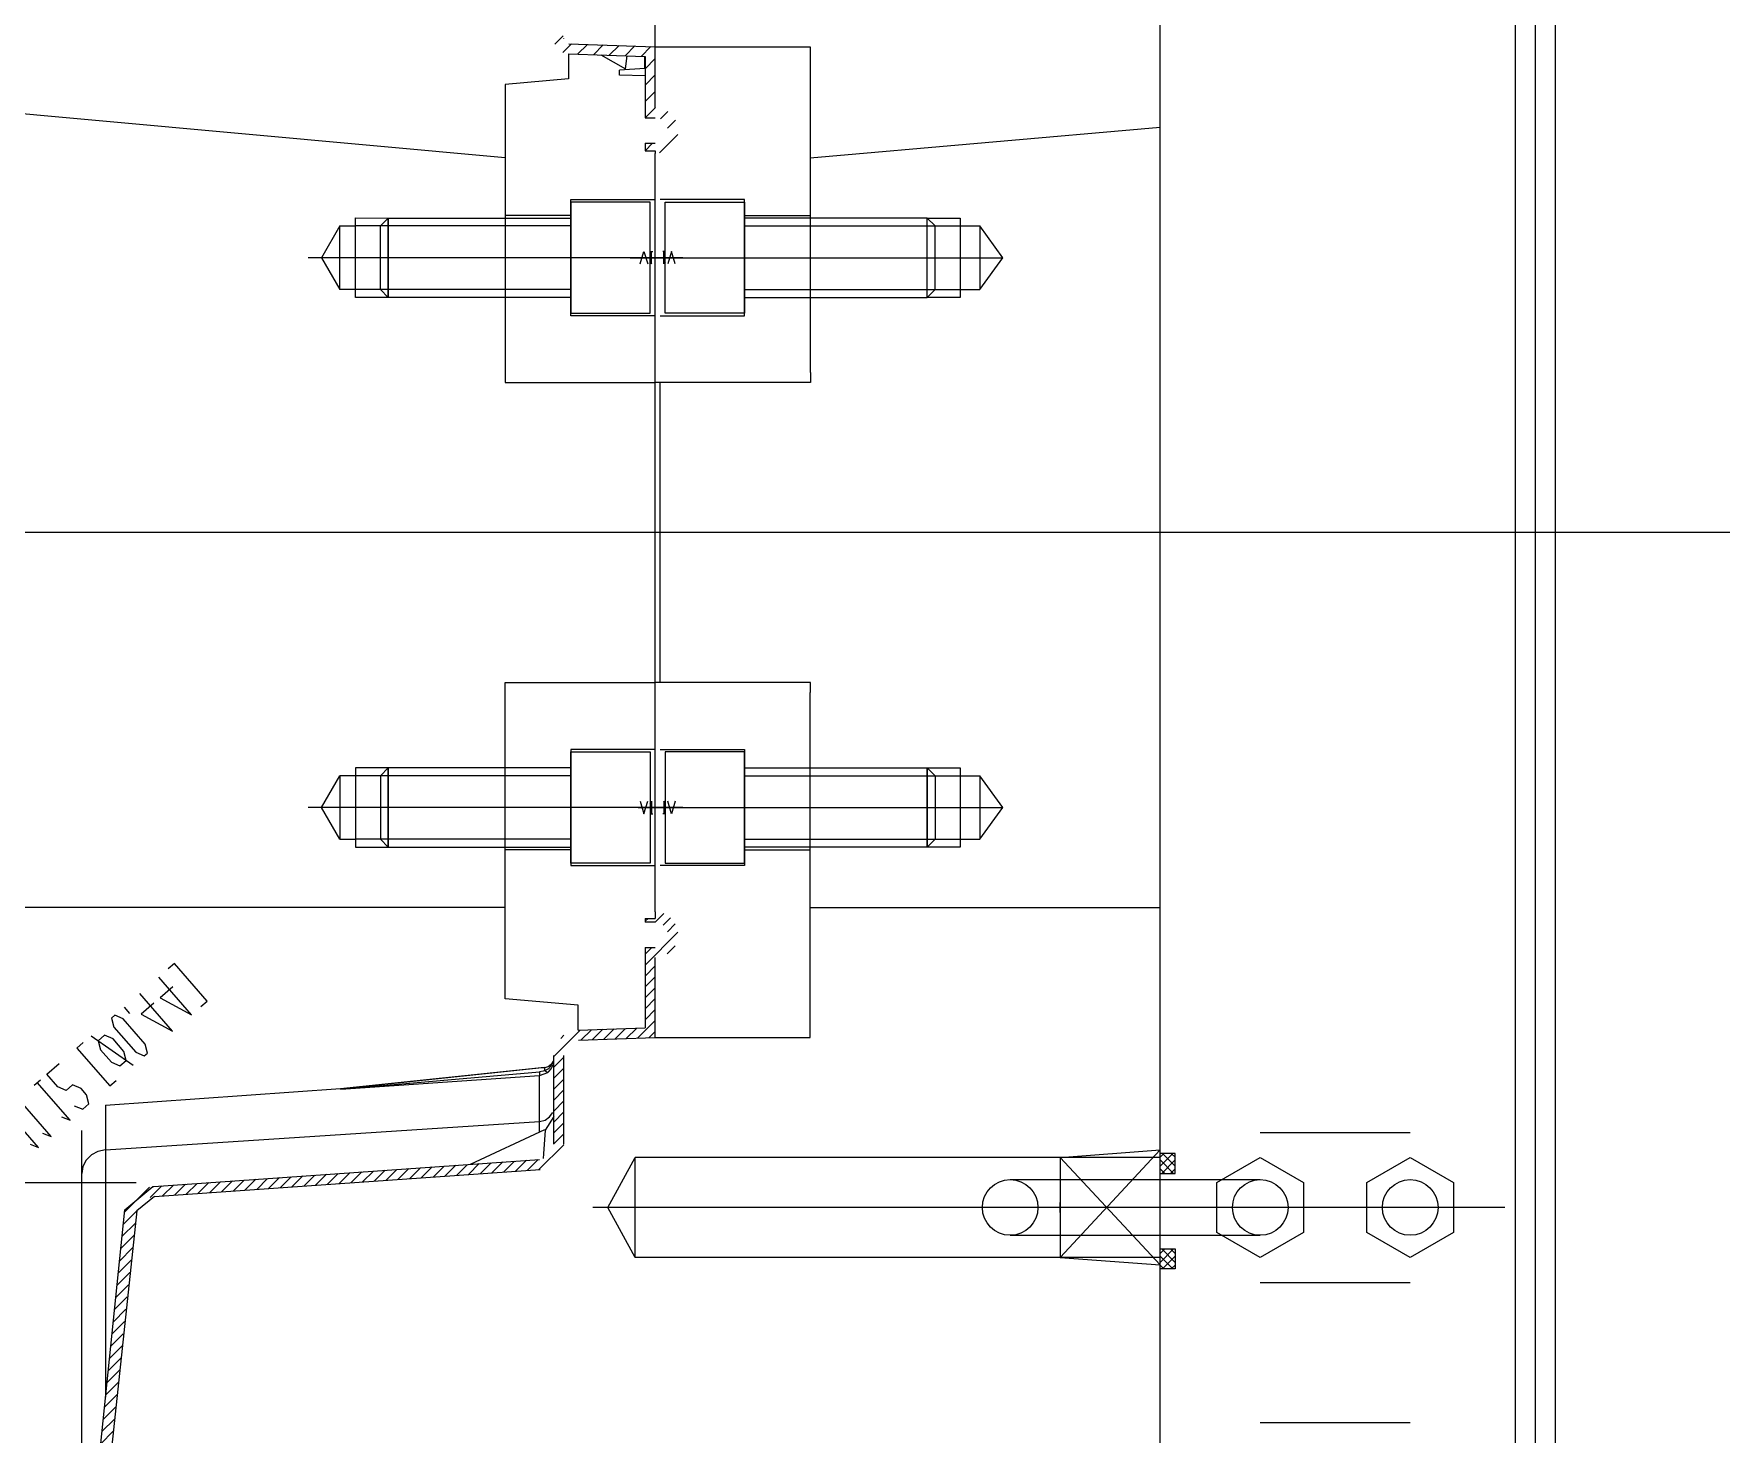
# Model space of a CAD drawing. Header units: millimetres. Extents: x -1 to 1014, y -756 to 757.
# Drawn here: x 465.7 to 556.4, y 169.1 to 244.4 of the extents above; entities that cross this region are included whole.
import ezdxf

# ---------------------------------------------------------------- set-up
doc = ezdxf.new("R2010")
doc.units = ezdxf.units.MM

# ---------------------------------------------------------------- blocks, each defined once
blk = doc.blocks.new('blockName2')
for points in [[(526.255, 29.578), (526.264, 385.682)], [(499.13, 243.68), (499.13, 346.401)], [(547.472, 280.955), (547.472, 37.0978)], [(546.397, 279.881), (546.397, 29.578)], [(545.323, 278.806), (545.323, 37.0978)], [(494.182, 244.265), (493.738, 243.821)], [(494.221, 244.1), (494.223, 244.115)], [(494.635, 243.837), (494.165, 243.367)], [(494.466, 243.297), (498.585, 243.154)], [(494.466, 243.297), (494.466, 241.955)], [(494.485, 243.842), (499.13, 243.68)], [(495.487, 243.807), (494.959, 243.28)], [(496.338, 243.778), (495.811, 243.25)], [(496.208, 243.237), (497.539, 242.495)], [(497.19, 243.748), (496.662, 243.221)], [(498.041, 243.718), (497.514, 243.191)], [(497.539, 242.495), (497.624, 243.187)], [(498.893, 243.688), (498.366, 243.161)], [(498.576, 242.517), (498.576, 243.144)], [(498.585, 243.154), (498.585, 239.858)], [(499.13, 243.044), (498.585, 242.499)], [(499.13, 243.68), (507.455, 243.68)], [(499.13, 240.409), (499.13, 243.68)], [(507.455, 243.68), (507.455, 226.168)], [(498.576, 242.517), (497.213, 242.422)], [(497.213, 242.154), (497.213, 242.422)], [(498.585, 242.12), (497.213, 242.154)], [(499.13, 242.163), (498.585, 241.618)], [(494.466, 241.955), (491.073, 241.658)], [(491.073, 241.658), (491.073, 225.631)], [(499.13, 241.282), (498.585, 240.737)], [(491.064, 237.716), (455.088, 240.995)], [(499.137, 240.408), (498.588, 239.858)], [(498.585, 239.858), (499.13, 239.858)], [(499.801, 240.191), (499.406, 239.796)], [(500.221, 239.729), (499.788, 239.296)], [(507.455, 237.715), (526.261, 239.36)], [(498.585, 238.495), (499.13, 238.495)], [(498.585, 238.495), (498.585, 238.088)], [(498.987, 238.495), (498.585, 238.093)], [(500.344, 238.97), (499.358, 237.984)], [(498.585, 238.088), (499.13, 238.088)], [(499.13, 238.088), (499.13, 237.944)], [(499.13, 225.631), (499.13, 237.944)], [(499.13, 229.226), (494.598, 229.226), (494.598, 235.463), (499.13, 235.463)], [(494.598, 229.36), (498.861, 229.36), (498.861, 235.329), (494.598, 235.329), (494.598, 229.36)], [(499.398, 229.226), (503.93, 229.226), (503.93, 235.463), (499.398, 235.463)], [(503.93, 229.36), (499.667, 229.36), (499.667, 235.329), (503.93, 235.329), (503.93, 229.36)], [(482.182, 234.05), (481.202, 232.345)], [(482.182, 234.05), (483.022, 234.05)], [(482.182, 230.639), (482.182, 234.05)], [(484.792, 230.213), (483.022, 230.213), (483.022, 234.477), (484.792, 234.476), (484.792, 230.213)], [(484.366, 234.05), (483.022, 234.05)], [(494.598, 230.213), (484.792, 230.213), (484.366, 230.639), (484.366, 234.05), (484.792, 234.476), (494.598, 234.476)], [(494.598, 234.05), (484.366, 234.05)], [(484.792, 230.213), (484.792, 234.476)], [(494.598, 234.611), (491.064, 234.611)], [(503.93, 234.611), (507.465, 234.611)], [(503.93, 230.213), (513.736, 230.213), (514.163, 230.639), (514.163, 234.05), (513.736, 234.476), (503.93, 234.476)], [(503.93, 234.05), (514.163, 234.05)], [(513.736, 234.476), (515.507, 234.476), (515.507, 230.213), (513.736, 230.213), (513.736, 234.476)], [(513.736, 230.213), (513.736, 234.476)], [(514.163, 234.05), (515.507, 234.05)], [(515.507, 234.05), (516.575, 234.05)], [(516.575, 234.05), (516.575, 230.639)], [(517.807, 232.345), (516.575, 234.05)], [(500.62, 232.345), (480.484, 232.345)], [(481.202, 232.345), (482.182, 230.639)], [(497.782, 232.345), (517.807, 232.345)], [(498.324, 232.009), (498.525, 232.68), (498.727, 232.009)], [(498.861, 232.121), (498.928, 232.009), (498.928, 232.68)], [(498.861, 232.68), (498.995, 232.68)], [(499.667, 232.68), (499.533, 232.68)], [(499.667, 232.121), (499.6, 232.009), (499.6, 232.68)], [(500.205, 232.009), (500.003, 232.68), (499.802, 232.009)], [(516.575, 230.639), (517.807, 232.345)], [(483.022, 230.639), (482.182, 230.639)], [(484.366, 230.639), (483.022, 230.639)], [(494.598, 230.639), (484.366, 230.639)], [(503.93, 230.639), (514.163, 230.639)], [(514.163, 230.639), (515.506, 230.639)], [(515.506, 230.639), (516.575, 230.639)], [(507.465, 226.168), (507.465, 225.631)], [(491.073, 225.631), (499.13, 225.631)], [(507.465, 225.631), (499.13, 225.631)], [(499.13, 209.517), (499.13, 225.631)], [(499.398, 209.517), (499.398, 225.631)], [(653.412, 217.574), (370.859, 217.574)], [(491.073, 209.517), (499.13, 209.517)], [(491.073, 192.527), (491.073, 209.517)], [(499.13, 197.203), (499.13, 209.873)], [(507.465, 209.517), (499.13, 209.517)], [(507.465, 208.979), (507.465, 209.517)], [(507.455, 190.44), (507.455, 208.979)], [(499.13, 205.921), (494.598, 205.921), (494.598, 199.684), (499.13, 199.684)], [(494.598, 205.787), (498.861, 205.787), (498.861, 199.818), (494.598, 199.818), (494.598, 205.787)], [(499.398, 205.921), (503.93, 205.921), (503.93, 199.684), (499.398, 199.684)], [(503.93, 205.787), (499.667, 205.787), (499.667, 199.818), (503.93, 199.818), (503.93, 205.787)], [(484.792, 204.934), (483.022, 204.934), (483.022, 200.671), (484.792, 200.671), (484.792, 204.934)], [(494.598, 204.934), (484.792, 204.934), (484.366, 204.508), (484.366, 201.097), (484.792, 200.671), (494.598, 200.671)], [(484.792, 204.934), (484.792, 200.671)], [(503.93, 204.934), (513.736, 204.934), (514.163, 204.508), (514.163, 201.097), (513.736, 200.671), (503.93, 200.671)], [(513.736, 204.934), (513.736, 200.671)], [(513.736, 204.934), (515.507, 204.934), (515.507, 200.671), (513.736, 200.671), (513.736, 204.934)], [(481.202, 202.802), (482.182, 204.508)], [(482.182, 204.508), (482.182, 201.097)], [(483.022, 204.508), (482.182, 204.508)], [(484.366, 204.508), (483.022, 204.508)], [(494.598, 204.508), (484.366, 204.508)], [(503.93, 204.508), (514.163, 204.508)], [(514.163, 204.508), (515.507, 204.508)], [(515.507, 204.508), (516.575, 204.508)], [(517.807, 202.802), (516.575, 204.508)], [(516.575, 204.508), (516.575, 201.097)], [(498.324, 203.138), (498.525, 202.467), (498.727, 203.138)], [(498.861, 203.026), (498.928, 203.138), (498.928, 202.467)], [(499.667, 203.026), (499.6, 203.138), (499.6, 202.467)], [(500.205, 203.138), (500.003, 202.467), (499.802, 203.138)], [(500.62, 202.802), (480.484, 202.802)], [(482.182, 201.097), (481.202, 202.802)], [(498.211, 202.802), (517.807, 202.802)], [(498.861, 202.467), (498.995, 202.467)], [(499.667, 202.467), (499.533, 202.467)], [(516.575, 201.097), (517.807, 202.802)], [(482.182, 201.097), (483.022, 201.097)], [(484.366, 201.097), (483.022, 201.097)], [(494.598, 201.097), (484.366, 201.097)], [(494.598, 200.536), (491.064, 200.536)], [(503.93, 201.097), (514.163, 201.097)], [(503.93, 200.536), (507.465, 200.536)], [(514.163, 201.097), (515.506, 201.097)], [(515.506, 201.097), (516.575, 201.097)], [(491.064, 197.431), (455.088, 197.431)], [(498.585, 196.846), (499.13, 196.846)], [(498.585, 196.846), (498.585, 196.652)], [(498.742, 196.846), (498.585, 196.689)], [(499.13, 197.203), (499.13, 196.846)], [(499.59, 197.106), (499.134, 196.651)], [(499.951, 196.88), (499.559, 196.488)], [(507.465, 197.431), (526.26, 197.431)], [(499.13, 196.652), (498.585, 196.652)], [(500.344, 196.098), (498.585, 194.339)], [(500.21, 196.552), (499.781, 196.123)], [(498.585, 195.289), (499.13, 195.289)], [(498.585, 195.289), (498.585, 190.966)], [(498.947, 195.289), (498.585, 194.926)], [(500.203, 195.369), (499.774, 194.941)], [(474.724, 192.107), (475.062, 192.401), (473.301, 194.428), (472.963, 194.135)], [(499.13, 194.296), (498.585, 193.751)], [(499.13, 190.44), (499.13, 194.738)], [(473.212, 193.165), (472.537, 192.578), (474.218, 191.667), (472.456, 193.694)], [(499.13, 193.709), (498.585, 193.164)], [(499.13, 193.121), (498.585, 192.576)], [(472.199, 192.285), (471.523, 191.698), (473.204, 190.786), (471.443, 192.814)], [(494.993, 192.184), (491.073, 192.527)], [(499.13, 192.534), (498.585, 191.989)], [(469.922, 191.493), (470.047, 191.008), (471.221, 189.656), (471.683, 189.465), (471.852, 189.612), (471.728, 190.097), (470.553, 191.448), (470.091, 191.639), (469.922, 191.493)], [(470.598, 192.08), (470.891, 191.742)], [(494.993, 190.841), (494.993, 192.184)], [(499.13, 191.359), (498.177, 190.406)], [(499.13, 191.946), (498.585, 191.401)], [(468.824, 190.539), (471.092, 188.952)], [(469.202, 190.274), (469.326, 189.789), (469.914, 189.114), (470.376, 188.923), (470.714, 189.216), (470.589, 189.701), (470.002, 190.377), (469.54, 190.568), (469.202, 190.274)], [(495.09, 190.844), (493.678, 189.432)], [(494.229, 190.571), (494.058, 190.399)], [(494.993, 190.841), (498.585, 190.966)], [(495.012, 190.296), (499.13, 190.44)], [(495.699, 190.865), (495.133, 190.3)], [(496.308, 190.887), (495.742, 190.321)], [(496.916, 190.908), (496.351, 190.343)], [(497.525, 190.929), (496.96, 190.364)], [(498.134, 190.95), (497.569, 190.385)], [(499.13, 190.771), (498.786, 190.428)], [(499.13, 190.44), (507.455, 190.44)], [(468.401, 190.172), (468.063, 189.878)], [(468.063, 189.878), (469.825, 187.851), (470.163, 188.144)], [(493.678, 184.713), (493.678, 189.479)], [(494.223, 184.713), (494.223, 189.479)], [(467.909, 186.78), (468.372, 186.589), (468.71, 186.882), (468.585, 187.367), (468.292, 187.705), (467.829, 187.896), (467.491, 187.602), (467.029, 187.793), (466.442, 188.469), (467.117, 189.056)], [(482.229, 187.699), (493.19, 188.851)], [(492.876, 188.791), (482.232, 187.674)], [(482.232, 187.674), (492.907, 188.596)], [(493.19, 188.824), (492.876, 188.791)], [(493.113, 188.635), (492.907, 188.596)], [(492.907, 188.596), (492.917, 188.398)], [(492.917, 188.398), (493.358, 188.566)], [(493.205, 188.668), (493.113, 188.635)], [(493.376, 188.879), (493.19, 188.824)], [(493.19, 188.851), (493.19, 188.824)], [(493.191, 188.803), (493.19, 188.824)], [(493.205, 188.668), (493.191, 188.803)], [(493.262, 188.692), (493.205, 188.668)], [(493.205, 188.668), (493.358, 188.566)], [(493.388, 188.769), (493.262, 188.692)], [(493.358, 188.566), (493.414, 188.614)], [(493.538, 189.002), (493.376, 188.879)], [(493.537, 188.923), (493.388, 188.769)], [(493.414, 188.614), (493.534, 188.755)], [(493.534, 188.755), (493.643, 188.986)], [(493.638, 189.121), (493.537, 188.923)], [(493.643, 189.175), (493.538, 189.002)], [(493.66, 189.2), (493.638, 189.121)], [(494.223, 189.39), (493.678, 188.845)], [(494.223, 188.802), (493.678, 188.257)], [(465.766, 187.882), (466.104, 188.176)], [(467.233, 186.193), (467.696, 186.001), (465.935, 188.029)], [(469.591, 186.815), (482.229, 187.699)], [(482.232, 187.674), (482.231, 187.688), (482.23, 187.696), (482.229, 187.699)], [(482.232, 187.674), (492.917, 188.398)], [(492.917, 185.369), (492.917, 188.398)], [(494.223, 188.215), (493.678, 187.67)], [(466.22, 185.312), (466.682, 185.121), (464.921, 187.148)], [(469.591, 186.815), (469.591, 171.121)], [(494.223, 187.627), (493.678, 187.082)], [(494.223, 187.04), (493.678, 186.495)], [(465.544, 184.725), (466.006, 184.534), (464.245, 186.561)], [(469.591, 184.408), (492.917, 185.935)], [(492.917, 185.935), (493.212, 186.008)], [(493.678, 186.202), (493.209, 185.469)], [(493.212, 186.008), (493.458, 186.177)], [(493.458, 186.177), (493.621, 186.418)], [(494.223, 186.452), (493.678, 185.907)], [(494.223, 185.865), (493.678, 185.32)], [(468.323, 143.068), (468.323, 185.456)], [(489.205, 183.638), (493.206, 185.503)], [(493.209, 185.469), (493.134, 184.199)], [(493.206, 185.503), (493.209, 185.469)], [(494.223, 185.277), (493.678, 184.732)], [(531.632, 185.346), (539.689, 185.346)], [(469.591, 184.408), (469.193, 184.325), (468.84, 184.136), (468.562, 183.856), (468.384, 183.513), (468.323, 183.136)], [(494.219, 184.686), (492.882, 183.348)], [(493.134, 184.199), (493.117, 183.95)], [(520.884, 178.632), (526.255, 184.406)], [(520.884, 184.003), (526.255, 184.406)], [(526.255, 183.539), (526.936, 184.22)], [(526.255, 184.014), (526.462, 184.22)], [(527.061, 184.22), (526.255, 184.22)], [(527.061, 183.537), (526.377, 184.22)], [(527.061, 184.011), (526.852, 184.22)], [(527.061, 183.146), (527.061, 184.22)], [(472.2, 182.449), (492.917, 183.897)], [(472.238, 181.905), (492.955, 183.353)], [(482.099, 183.141), (481.511, 182.553)], [(482.731, 183.185), (482.143, 182.597)], [(483.362, 183.229), (482.775, 182.642)], [(483.994, 183.273), (483.407, 182.686)], [(484.626, 183.317), (484.038, 182.73)], [(485.257, 183.362), (484.67, 182.774)], [(485.889, 183.406), (485.302, 182.818)], [(486.521, 183.45), (485.933, 182.862)], [(487.153, 183.494), (486.565, 182.907)], [(487.784, 183.538), (487.197, 182.951)], [(488.416, 183.583), (487.828, 182.995)], [(489.048, 183.627), (488.46, 183.039)], [(489.679, 183.671), (489.092, 183.083)], [(490.311, 183.715), (489.723, 183.127)], [(490.943, 183.759), (490.355, 183.172)], [(491.574, 183.803), (490.987, 183.216)], [(492.206, 183.848), (491.618, 183.26)], [(492.838, 183.892), (492.25, 183.304)], [(496.587, 181.317), (498.056, 184.003)], [(498.056, 178.632), (498.056, 184.003)], [(526.255, 184.003), (498.056, 184.003)], [(520.884, 184.003), (520.884, 178.632)], [(526.255, 178.229), (520.884, 184.003)], [(526.255, 184.003), (520.884, 184.003)], [(526.977, 183.146), (526.255, 183.868)], [(526.502, 183.146), (526.255, 183.393)], [(526.255, 183.146), (527.061, 183.146)], [(526.337, 183.146), (527.061, 183.87)], [(526.812, 183.146), (527.061, 183.395)], [(529.306, 182.66), (531.632, 184.003), (533.957, 182.66), (533.957, 179.974), (531.632, 178.632), (529.306, 179.974), (529.306, 182.66)], [(537.363, 182.66), (539.689, 184.003), (542.014, 182.66), (542.014, 179.974), (539.689, 178.632), (537.363, 179.974), (537.363, 182.66)], [(454.569, 182.66), (471.25, 182.66)], [(471.963, 182.405), (470.623, 181.065)], [(470.635, 181.182), (472.14, 182.443)], [(472.624, 182.478), (471.997, 181.851)], [(472.14, 182.443), (472.2, 182.449)], [(473.256, 182.522), (472.668, 181.935)], [(473.887, 182.567), (473.3, 181.979)], [(474.519, 182.611), (473.931, 182.023)], [(475.151, 182.655), (474.563, 182.067)], [(475.782, 182.699), (475.195, 182.111)], [(476.414, 182.743), (475.826, 182.156)], [(477.046, 182.787), (476.458, 182.2)], [(477.677, 182.832), (477.09, 182.244)], [(478.309, 182.876), (477.721, 182.288)], [(478.941, 182.92), (478.353, 182.332)], [(479.572, 182.964), (478.985, 182.376)], [(480.204, 183.008), (479.616, 182.421)], [(480.836, 183.052), (480.248, 182.465)], [(481.467, 183.097), (480.88, 182.509)], [(518.198, 182.811), (531.632, 182.811)], [(472.238, 181.905), (471.277, 181.142)], [(526.774, 181.317), (495.773, 181.317)], [(498.056, 178.632), (496.587, 181.317)], [(544.779, 181.317), (516.705, 181.317)], [(520.884, 181.049), (520.884, 181.586)], [(469.207, 167.234), (470.635, 181.182)], [(471.277, 181.142), (469.801, 167.181)], [(471.201, 180.468), (470.482, 179.749)], [(471.275, 181.13), (470.552, 180.407)], [(471.127, 179.806), (470.412, 179.091)], [(518.198, 179.824), (531.632, 179.824)], [(471.054, 179.146), (470.342, 178.434)], [(526.255, 178.632), (498.056, 178.632)], [(520.884, 178.632), (526.255, 178.229)], [(526.255, 178.632), (520.884, 178.632)], [(526.502, 179.085), (526.255, 178.838)], [(526.977, 179.085), (526.255, 178.364)], [(526.255, 179.085), (527.061, 179.085)], [(526.255, 178.692), (526.936, 178.011)], [(526.337, 179.085), (527.061, 178.361)], [(527.061, 178.695), (526.377, 178.011)], [(526.812, 179.085), (527.061, 178.836)], [(527.061, 179.085), (527.061, 178.011)], [(470.909, 177.826), (470.205, 177.122)], [(470.981, 178.486), (470.273, 177.777)], [(526.255, 178.218), (526.462, 178.011)], [(527.061, 178.011), (526.255, 178.011)], [(527.061, 178.22), (526.852, 178.011)], [(470.837, 177.167), (470.136, 176.466)], [(531.632, 177.289), (539.689, 177.289)], [(470.766, 176.508), (470.068, 175.81)], [(470.626, 175.193), (469.933, 174.5)], [(470.696, 175.85), (470.001, 175.155)], [(470.556, 174.535), (469.867, 173.846)], [(470.418, 173.222), (469.734, 172.538)], [(470.487, 173.878), (469.8, 173.192)], [(470.349, 172.566), (469.668, 171.885)], [(470.282, 171.911), (469.602, 171.232)], [(470.146, 170.601), (469.472, 169.926)], [(470.214, 171.256), (469.537, 170.579)], [(470.08, 169.947), (469.407, 169.274)], [(531.632, 169.769), (539.689, 169.769)], [(470.013, 169.292), (469.343, 168.622)]]:
    blk.add_lwpolyline(points)
for centre in [(518.198, 181.317), (531.632, 181.317), (539.689, 181.317)]:
    blk.add_circle(centre, 1.4932)

msp = doc.modelspace()

# ---------------------------------------------------------------- block references
msp.add_blockref('blockName2', (0, 0))

doc.saveas('drawing.dxf')
